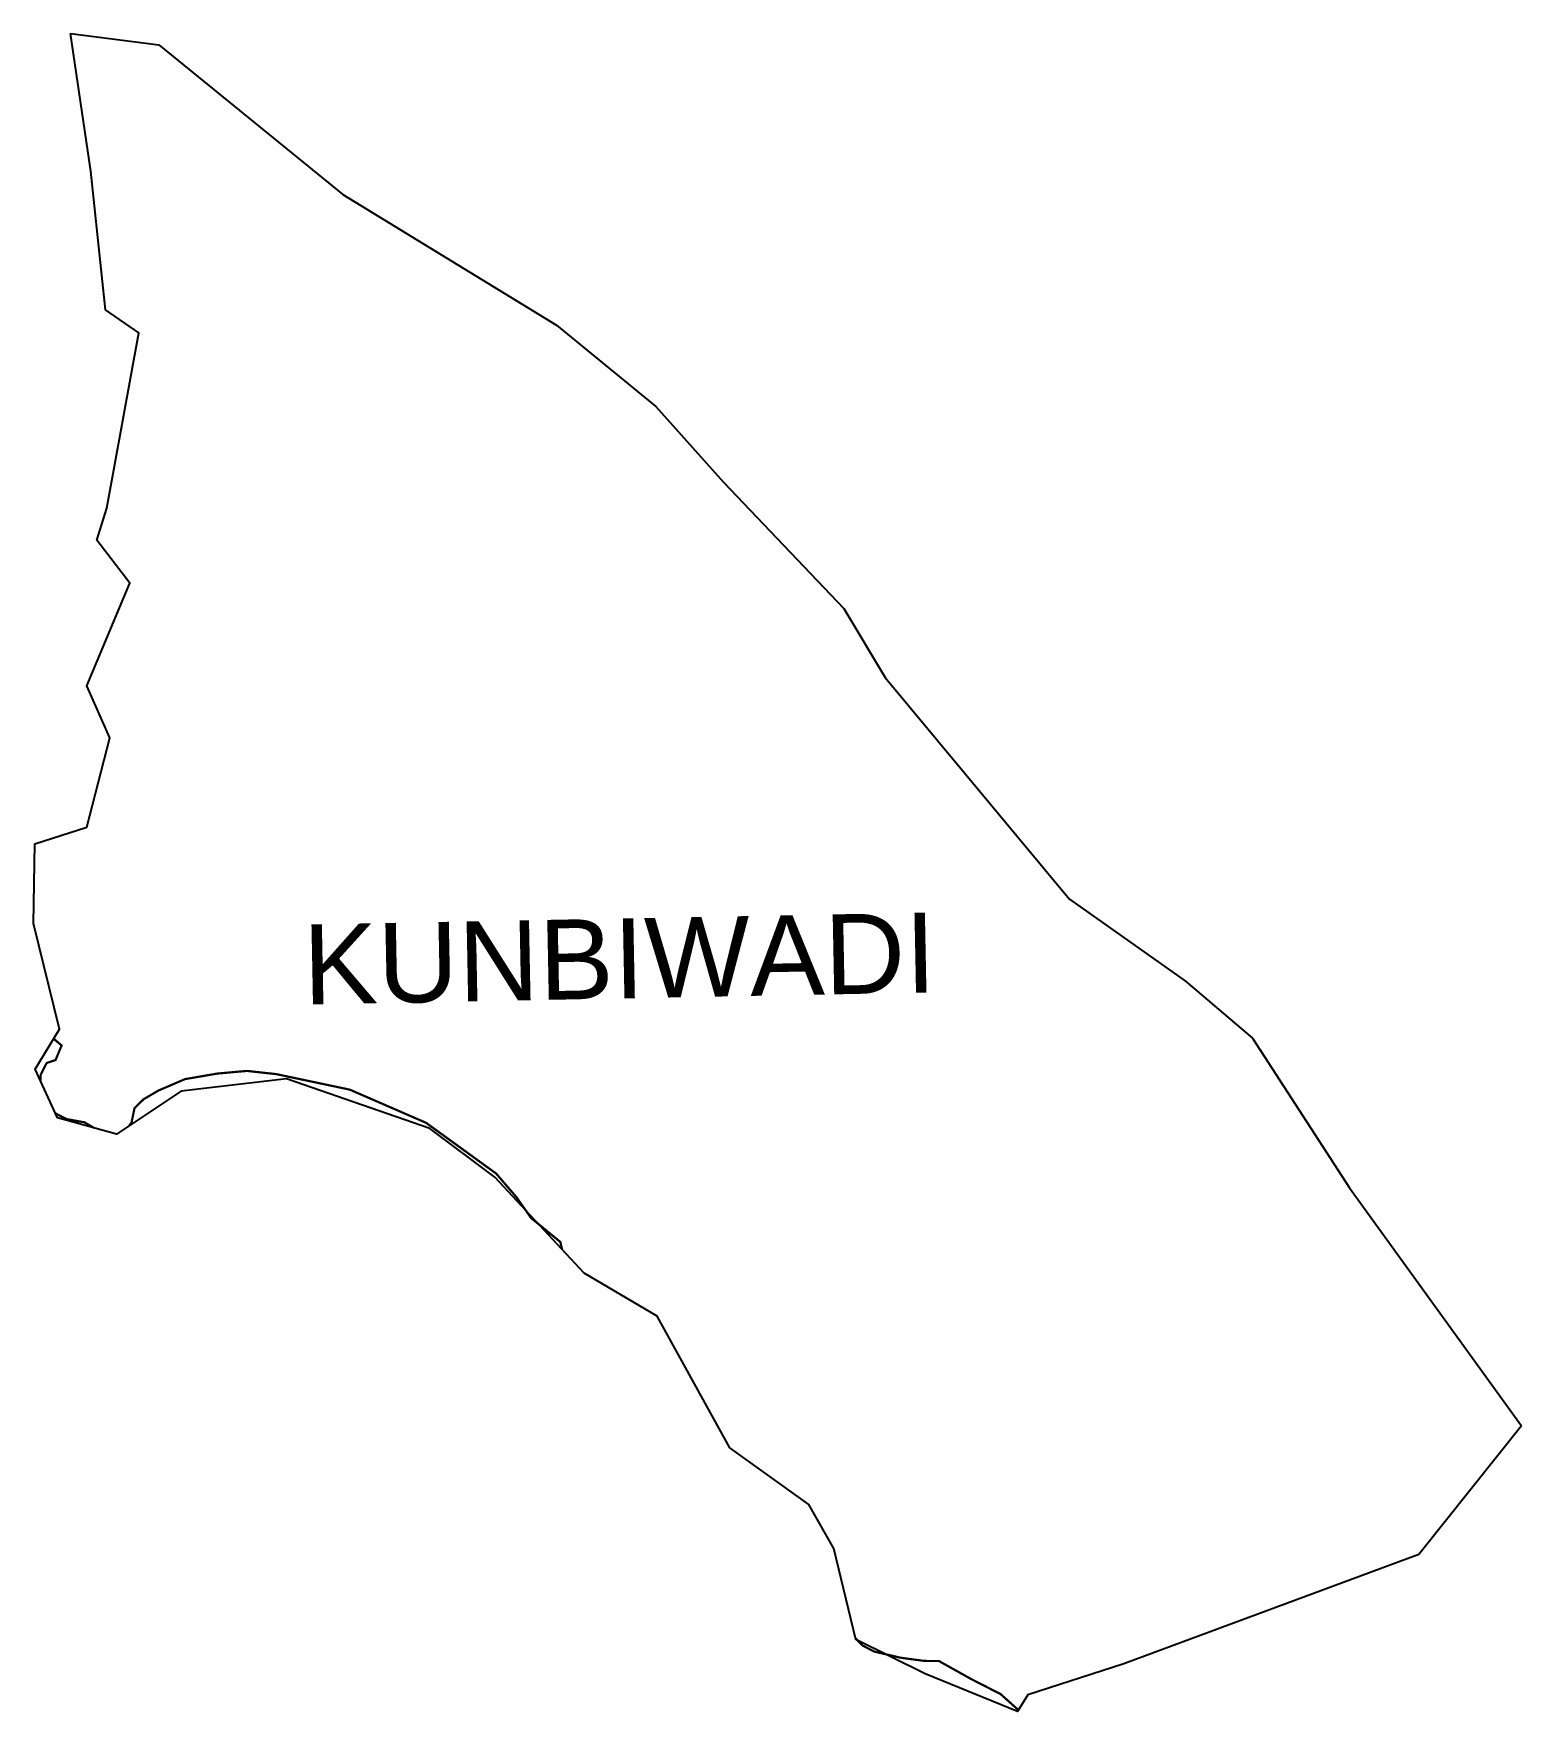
# Model space of a CAD drawing. Header units: metres. Extents: x 283367 to 285391, y 2014892 to 2017175.
import ezdxf

# ---------------------------------------------------------------- set-up
doc = ezdxf.new("R2010")
doc.units = ezdxf.units.M
for name, color, linetype in [('HAZARDS LINE', 1, 'Continuous'), ('village', 3, 'Continuous'), ('VILLAGE NAME', 250, 'Continuous')]:
    doc.layers.add(name, color=color, linetype=linetype)
doc.styles.get("Standard").update_dxf_attribs({"font": 'simplex.shx'})

msp = doc.modelspace()

# ---------------------------------------------------------------- linework, layer by layer
at = {"color": 3, "flags": 128}
msp.add_lwpolyline([(283417.6, 2017174.8), (283537.4, 2017159.6)], dxfattribs=at)
at = {"layer": 'HAZARDS LINE', "lineweight": 18, "const_width": 3}
for points in [[(283376.8, 2015750.2), (283376.9, 2015758.5), (283385.1, 2015774.5), (283397.1, 2015778.4), (283405.4, 2015798.3), (283394.6, 2015807.5)], [(284086, 2015521), (284083.6, 2015531), (284043.9, 2015563.5), (284024.1, 2015591.7), (283996.4, 2015624), (283901, 2015693.1), (283797.3, 2015738.2), (283697.4, 2015759.3), (283657.4, 2015763.7), (283617.3, 2015760.1), (283573.1, 2015752.5), (283536.9, 2015736.9), (283516.8, 2015725.1), (283504.6, 2015713.2), (283500.4, 2015693.2), (283497.3, 2015689.2)], [(283449.8, 2015686), (283436.3, 2015693.8), (283412.3, 2015698.1), (283396.9, 2015706)], [(284706.6, 2014894.2), (284682.2, 2014916), (284642.3, 2014936.4), (284598.5, 2014960.9), (284578.5, 2014961.1), (284546.5, 2014965.4), (284510.5, 2014973.8), (284494.6, 2014982), (284485.2, 2014991.6)]]:
    msp.add_lwpolyline(points, dxfattribs=at)
at = {"layer": 'village', "color": 3, "true_color": 0x00ff00}
for points in [[(285390.6, 2015280.9, 0), (285251.2, 2015105.8, 0), (284849.9, 2014957.2, 0), (284719.2, 2014915.1, 0), (284705.4, 2014892.4, 0), (284579.5, 2014943.6, 0), (284485.5, 2014990.3, 0), (284455.5, 2015114.1, 0), (284421.3, 2015174, 0), (284314, 2015250.9, 0), (284215.2, 2015430.2, 0), (284116.2, 2015488.6, 0), (283994.3, 2015619.3, 0), (283906, 2015685.4, 0), (283711.1, 2015753, 0), (283568, 2015736, 0), (283479.9, 2015677.6, 0), (283399.7, 2015699.8, 0), (283369.6, 2015766.1, 0), (283402.6, 2015820.7, 0), (283367.3, 2015964, 0), (283369, 2016072.4, 0), (283439.5, 2016095.3, 0), (283470.9, 2016216.8, 0), (283439.8, 2016287.3, 0), (283498.2, 2016427.4, 0), (283453.3, 2016485.8, 0), (283466.9, 2016529.2, 0), (283510.5, 2016767.5, 0), (283464.9, 2016798.9, 0), (283445.2, 2016987.6, 0), (283417.6, 2017174.8, 0)], [(283537.4, 2017159.6, 0), (283787.7, 2016956.1, 0), (284078.2, 2016778, 0), (284213.4, 2016667.7, 0), (284305.5, 2016564.6, 0), (284468.9, 2016392.9, 0), (284525.1, 2016299, 0), (284776.2, 2015997.1, 0), (284933.6, 2015886, 0), (285024.7, 2015808.2, 0), (285156.7, 2015604.8, 0), (285390.6, 2015280.9, 0)]]:
    msp.add_polyline3d(points, dxfattribs=at)

# ---------------------------------------------------------------- texts
at = {"layer": 'VILLAGE NAME', "insert": (283732.7, 2015962.7), "char_height": 108.748, "attachment_point": 1, "rotation": 1.1028}
msp.add_mtext_dynamic_manual_height_columns('{\\fArial|b0|i0|c0|p34;KUNBIWADI}', width=726.929, gutter_width=543.7, heights=[0], dxfattribs=at)

doc.saveas('drawing.dxf')
